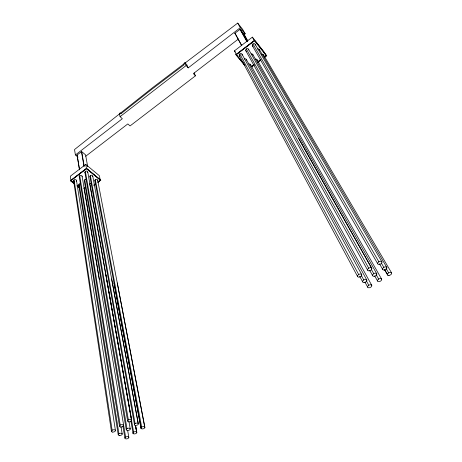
<?xml version="1.0" encoding="UTF-8"?>
<svg xmlns="http://www.w3.org/2000/svg" width="462" height="462" viewBox="0 0 462 462"><rect width="100%" height="100%" fill="white"/><g stroke="black" fill="none" stroke-linecap="round" stroke-linejoin="round"><path stroke-width="0.69" d="M247.742 40.881L243.543 33.518L240.165 29.297L234.939 33.189L241.695 45.744M121.004 113.825L120.114 112.994L119.317 113.612L120.091 116.655L122.326 118.74L75.404 154.966L78.02 157.144M75.404 154.966L74.532 149.544L152.731 87.555L237.699 23.1L240.298 27.656L188.207 67.879L187.012 65.032L184.927 62.728L184.078 63.381L184.095 64.796L151.865 89.253L120.819 113.831L120.114 112.994M120.091 116.655L186.111 65.569L184.927 62.728M81.676 151.582L77.102 154.961L79.516 169.652M85.707 156.254L127.847 123.903L130.036 125.947L195.443 75.843L194.225 72.979M238.363 39.051L193.387 73.585L195.443 75.843M243.491 35.118L245.195 33.807L242.567 29.227L237.699 23.1M97.967 181.814L100.242 180.105L99.394 175.751L85.765 164.408L70.316 176.207L70.963 180.607L74.295 183.264M244.15 63.941L236.405 54.608L234.413 50.855L252.356 37.145L263.9 51.756L266.1 55.469L264.374 56.768M74.353 183.916L70.455 180.619L86.561 168.347L100.745 180.093L97.944 182.45M245.068 65.719L235.886 54.591L254.62 40.321L266.718 55.671L264.478 57.357M70.484 180.838L86.561 168.347M235.99 54.782L254.62 40.321M70.963 180.607L86.527 168.751L85.765 164.408M236.405 54.608L254.51 40.818L252.356 37.145M93.977 184.817L95.686 183.53M251.126 66.724L254.008 64.559M258.039 61.527L260.915 59.367M93.919 185.222L95.628 183.94M97.904 182.23L100.745 180.093M251.605 66.753L253.909 65.021M257.952 61.989L260.834 59.823M264.299 57.219L266.718 55.671M93.959 185.441L95.669 184.159M251.605 67.025L254.4 64.923M257.761 62.399L260.556 60.297M70.455 180.619L74.324 183.697M77.085 185.897L79.297 187.659M77.119 186.117L79.331 187.878M77.073 185.476L79.297 187.243M86.596 168.566L100.785 180.313M86.527 168.751L100.242 180.105M186.111 65.569L188.207 67.879M235.886 54.591L244.513 64.98M234.413 50.855L235.32 51.946M234.892 33.426L235.73 34.465M240.298 27.656L245.195 33.807M254.51 40.818L266.1 55.469M263.536 54.851L391.632 272.955M259.367 49.596L386.838 267.486M386.122 268.503L388.663 272.857M255.134 44.265L381.941 261.908M381.294 263.017L383.83 267.377M384.661 269.664L387.918 275.271M384.621 269.825L387.514 274.815M252.916 43.948L378.892 261.787M379.429 263.744L382.675 269.369M252.327 45.669L377.743 263.814M247.69 41.118L243.549 33.53M240.2 29.331L247.164 41.568M239.957 29.32L246.91 41.563M257.034 59.742L381.658 279.175A2.246 1.334 -26.1 0 1 379.083 281.635A2.246 1.334 -26.1 0 1 378.107 279.533A2.246 1.334 -26.1 0 1 381.635 279.123M252.83 54.539L376.778 273.793M376.207 274.694L378.684 279.088M248.568 49.255L371.379 267.827M298.671 138.421L371.8 268.301M371.298 269.288L373.77 273.695M374.746 275.999L377.558 281.023M246.35 48.943L368.751 268.191M369.843 270.634L372.643 275.664M245.772 50.653L367.631 270.195M234.939 33.189L241.747 45.507M250.571 64.611L371.76 285.349A2.235 1.328 -25.5 0 1 369.069 287.797A2.235 1.328 -25.5 0 1 368.329 285.608A2.235 1.328 -25.5 0 1 371.777 285.389M246.333 59.454L366.805 280.047M366.372 280.832L368.786 285.268M242.036 54.221L361.746 274.642A2.281 1.38 -25.5 0 1 359.026 277.16A2.281 1.38 -25.5 0 1 358.229 274.89A2.281 1.38 -25.5 0 1 361.763 274.682M361.382 275.514L363.79 279.96M364.94 282.109L367.688 287.185M359.615 276.189L362.693 281.907M239.818 53.915L358.697 274.543M239.252 55.613L357.6 276.524M117.284 282.969L144.895 427.414M97.701 180.244L144.698 426.963M95.345 179.62L141.678 427.084A2.015 1.097 -13.7 0 0 142.157 428.909A2.015 1.097 -13.7 0 0 144.877 427.275A2.015 1.097 -13.7 0 0 141.719 427.061M113.993 283.148L140.945 428.089M94.866 180.538L141.141 428.54M111.66 278.979L138.352 423.908M92.77 176.172L138.15 423.446M135.557 425.335L136.839 432.432A2.01 1.086 -13.4 0 1 133.986 433.91A2.01 1.086 -13.4 0 1 133.772 432.028A2.01 1.086 -13.4 0 1 136.833 432.374M90.39 175.543L135.095 423.573M89.911 176.472L134.563 425.04M87.699 166.742L85.585 154.886L81.699 151.6L84.223 166.239M105.942 274.925L131.693 420.339M87.774 172.055L131.479 419.871M89.871 184.552L121.079 361.186M121.333 362.601L133.616 432.12M130.85 420.795L133.096 433.558M129.019 421.898L130.249 428.984M85.372 171.414L128.384 419.993M81.456 151.6L83.974 166.245M84.892 172.349L127.651 421.021M127.633 430.336L128.84 437.422A2.01 1.074 -13.1 0 1 126.005 438.883A2.01 1.074 -13.1 0 1 125.768 437.029A2.01 1.074 -13.1 0 1 128.834 437.364M84.765 179.799L126.981 428.667M84.292 180.723L126.259 429.672M84.171 188.04L125.612 437.121M82.126 176.345L99.272 279.631M122.904 426.016L124.902 438.103M77.096 155.145L79.499 169.849M121.044 426.917L122.205 434.032M79.724 175.71L120.224 425.144M119.508 426.16L79.245 176.64M79.169 184.038L118.93 433.72M78.702 184.956L118.22 434.713M76.507 180.607L115.442 430.578M74.105 179.984L112.127 430.261M73.631 180.908L111.417 431.265M248.781 64.091A1.536 1.259 -31.8 0 1 250.612 65.402M255.249 59.217A1.548 1.265 -32.8 0 1 257.097 60.447M261.752 54.32A1.553 1.271 -33.8 0 1 263.496 55.856M244.132 59.153A1.548 1.276 -32 0 1 246.379 60.256M251.132 53.962A1.559 1.282 -33.1 0 1 252.893 55.249M257.565 49.053A1.565 1.288 -34.1 0 1 259.425 50.312M240.015 56.243A1.559 1.294 -32.2 0 1 239.287 54.568A1.559 1.294 -32.2 0 1 241.239 53.58A1.559 1.294 -32.2 0 1 242.013 55.232M246.535 51.288A1.565 1.299 -33.3 0 1 245.784 49.665A1.565 1.299 -33.3 0 1 247.638 48.585A1.565 1.299 -33.3 0 1 248.608 50.075M253.084 46.31A1.577 1.305 -34.4 0 1 252.35 44.675A1.577 1.305 -34.4 0 1 254.21 43.584A1.577 1.305 -34.4 0 1 255.174 45.091M83.853 188.375A1.426 1.091 -8.9 0 1 85.718 187.768M89.478 184.107A1.426 1.097 -9.4 0 1 91.713 183.778M95.403 181.323A1.432 1.103 -9.9 0 1 95.137 179.816A1.432 1.103 -9.9 0 1 97.084 179.418A1.432 1.103 -9.9 0 1 97.488 180.896M79.256 185.73A1.438 1.103 -8.3 0 1 78.875 184.338A1.438 1.103 -8.3 0 1 80.636 183.737M84.76 181.462A1.438 1.109 -8.8 0 1 84.621 179.926A1.438 1.109 -8.8 0 1 86.596 179.637M90.304 177.16A1.438 1.115 -9.3 0 1 90.223 175.693A1.438 1.115 -9.3 0 1 92.077 175.312A1.438 1.115 -9.3 0 1 92.654 176.686M74.116 181.647A1.444 1.115 -7.8 0 1 73.96 180.111A1.444 1.115 -7.8 0 1 75.947 179.822A1.444 1.115 -7.8 0 1 76.247 181.341M79.73 177.385A1.45 1.12 -8.3 0 1 79.51 175.907A1.45 1.12 -8.3 0 1 81.393 175.468A1.45 1.12 -8.3 0 1 82.017 176.854M85.366 173.1A1.45 1.132 -8.8 0 1 85.199 171.564A1.45 1.132 -8.8 0 1 87.162 171.223A1.45 1.132 -8.8 0 1 87.561 172.724M136.637 431.987L135.487 425.6L136.637 431.987M389.021 275.439A2.264 1.346 -26.6 0 0 391.614 272.903A2.264 1.346 -26.6 0 0 388.08 273.308A2.264 1.346 -26.6 0 0 389.021 275.439M364.096 282.53A2.258 1.357 -25.5 0 0 366.822 280.088A2.258 1.357 -25.5 0 0 363.328 280.307A2.258 1.357 -25.5 0 0 364.096 282.53M374.185 276.288A2.27 1.363 -26.1 0 0 376.755 273.741A2.27 1.363 -26.1 0 0 373.192 274.151A2.27 1.363 -26.1 0 0 374.185 276.288M384.211 270.004A2.287 1.369 -26.7 0 0 386.815 267.434A2.287 1.369 -26.7 0 0 383.241 267.833A2.287 1.369 -26.7 0 0 384.211 270.004M369.196 270.83A2.293 1.392 -26.1 0 0 371.777 268.249A2.293 1.392 -26.1 0 0 368.168 268.653A2.293 1.392 -26.1 0 0 369.196 270.83M379.302 264.466A2.31 1.398 -26.7 0 0 381.918 261.85A2.31 1.398 -26.7 0 0 378.303 262.249A2.31 1.398 -26.7 0 0 379.302 264.466M119.346 435.51A2.027 1.097 -12.8 0 0 122.199 433.974A2.027 1.097 -12.8 0 0 119.092 433.627A2.027 1.097 -12.8 0 0 119.346 435.51M127.373 430.474A2.033 1.103 -13.1 0 0 130.244 428.927A2.033 1.103 -13.1 0 0 127.142 428.569A2.033 1.103 -13.1 0 0 127.373 430.474M135.464 425.404A2.039 1.115 -13.4 0 0 138.352 423.845A2.039 1.115 -13.4 0 0 135.25 423.475A2.039 1.115 -13.4 0 0 135.464 425.404M112.572 432.074A2.05 1.115 -12.5 0 0 115.436 430.52A2.05 1.115 -12.5 0 0 112.289 430.162A2.05 1.115 -12.5 0 0 112.572 432.074M120.646 426.986A2.05 1.126 -12.8 0 0 123.533 425.415A2.05 1.126 -12.8 0 0 120.386 425.052A2.05 1.126 -12.8 0 0 120.646 426.986M128.782 421.852A2.056 1.132 -13.1 0 0 131.687 420.276A2.056 1.132 -13.1 0 0 128.546 419.894A2.056 1.132 -13.1 0 0 128.782 421.852"/></g></svg>
